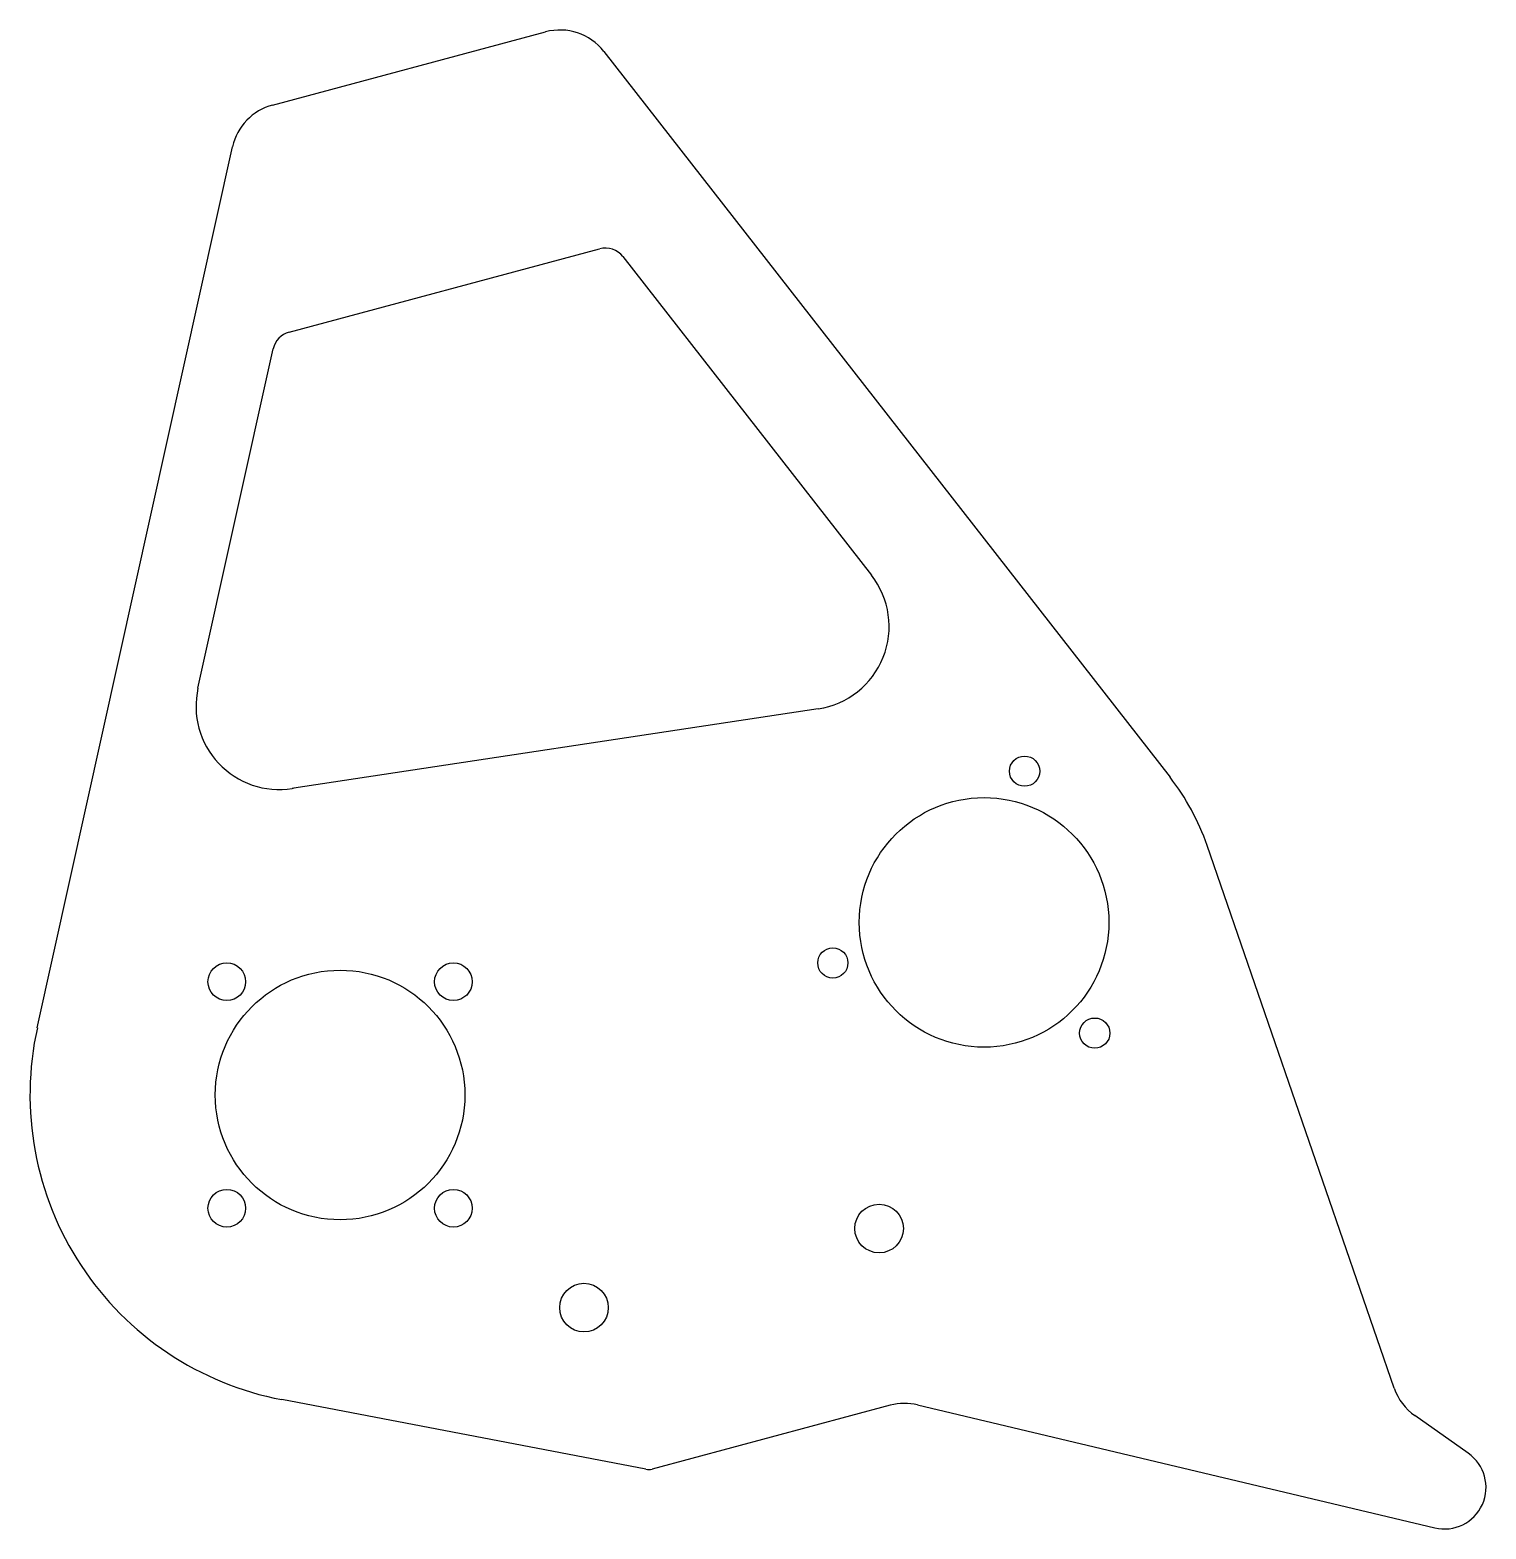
# Model space of a CAD drawing. Extents: x -7.86 to -1.31, y -1.95 to 4.79.
import ezdxf

# ---------------------------------------------------------------- set-up
doc = ezdxf.new("R2010")
doc.units = 0
doc.header["$MEASUREMENT"] = 0
doc.layers.add('VISIBLE', color=7, linetype='CONTINUOUS')

msp = doc.modelspace()

# ---------------------------------------------------------------- linework, layer by layer
at = {"layer": 'VISIBLE'}
for p, q in [((-6.7699, 4.454), (-5.5412, 4.7832)), ((-5.2794, 4.6955), (-2.7311, 1.4294)), ((-7.8282, 0.302), (-6.9493, 4.2666)), ((-6.6949, 3.4327), (-5.2977, 3.807)), ((-5.193, 3.772), (-4.0746, 2.3386)), ((-7.1052, 1.8304), (-6.7666, 3.3577)), ((-4.3141, 1.7371), (-6.6746, 1.3798)), ((-1.7219, -1.3198), (-2.5645, 1.1226)), ((-5.0894, -1.6841), (-6.7279, -1.3706)), ((-3.9898, -1.3959), (-5.0615, -1.6831)), ((-3.8672, -1.3942), (-1.5401, -1.9477)), ((-1.3888, -1.612), (-1.6294, -1.4428))]:
    msp.add_line(p, q, dxfattribs=at)
for centre, radius in [((-3.3856, 1.457), 0.068), ((-3.568, 0.7765), 0.5615), ((-4.2485, 0.5941), 0.068), ((-6.9755, 0.5098), 0.0848), ((-6.4657, 0), 0.5615), ((-5.956, 0.5098), 0.0848), ((-3.0698, 0.2783), 0.068), ((-6.9755, -0.5098), 0.0848), ((-5.956, -0.5098), 0.0848), ((-4.0401, -0.6008), 0.1094), ((-5.3682, -0.9567), 0.1094)]:
    msp.add_circle(centre, radius, dxfattribs=at)
for centre, radius, start, end in [((-5.4765, 4.5417), 0.25, 37.96283, 105), ((-6.7052, 4.2125), 0.25, 105, 167.50011), ((-5.2718, 3.7104), 0.1, 37.96283, 105), ((-6.669, 3.3361), 0.1, 105, 167.50011), ((-4.3702, 2.1079), 0.375, 278.60782, 37.96283), ((-6.7391, 1.7493), 0.375, 167.50011, 278.88223), ((-3.568, 0.7765), 1.0615, 19.03298, 37.96283), ((-6.4657, 0), 1.3955, 98.60782, 98.88223), ((-6.4657, 0), 1.3955, 167.50011, 259.17107), ((-1.4856, -1.2383), 0.25, 199.03298, 234.8852), ((-3.9251, -1.6374), 0.25, 76.62002, 105), ((-1.4967, -1.7653), 0.1875, 256.62002, 54.8852), ((-5.0776, -1.6227), 0.0625, 259.17107, 285)]:
    msp.add_arc(centre, radius, start, end, dxfattribs=at)

doc.saveas('drawing.dxf')
